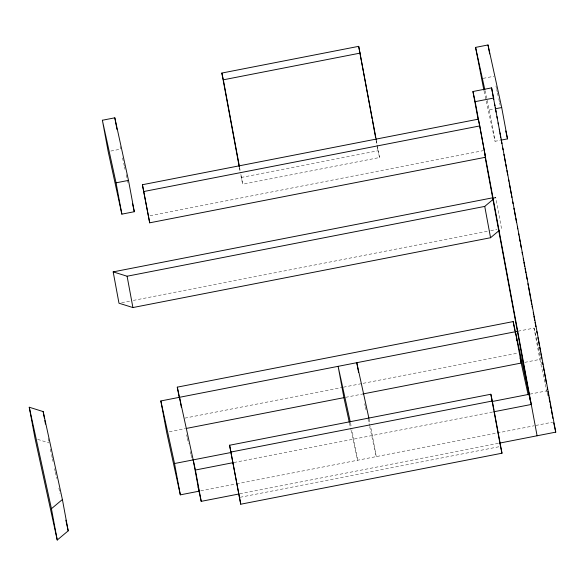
<?xml version="1.0" encoding="UTF-8"?>
<svg xmlns="http://www.w3.org/2000/svg" width="585" height="585" viewBox="0 0 585 585"><rect width="100%" height="100%" fill="white"/><g stroke="black" fill="none" stroke-linecap="round" stroke-linejoin="round"><path stroke-width="0.44" stroke-dasharray="2.92 2.19" d="M494.34 198.359L495.707 197.211L501.513 228.53L500.146 229.686M110.85 151.047L120.62 149.138L120.122 146.455M483.159 78.368L493.82 76.284M487.137 100.276L489.257 109.965L494.588 108.927M241.21 177.467L378.049 150.754L379.526 157.519L242.687 184.231L240.545 173.899M484.08 91.055L495.064 141.292L500.394 140.254M150.009 215.704L483.203 150.659M493.916 197.562L495.707 197.211M121.673 302.686L129.731 301.114M133.314 300.412L489.864 230.804M490.764 230.629L497.038 229.408M518.054 331.212L534.047 328.09L541.944 364.228M184.882 418.129L342.525 387.358M343.417 387.182L362.232 383.511M363.124 383.336L518.076 353.084M169.314 431.752L185.313 428.629M345.64 397.325L361.764 394.18M524.745 362.364L539.853 359.417L546.982 392.023M529.952 394.136L546.836 390.846M233.92 462.508L492.767 411.979M200.779 490.852L235.711 484.036M236.611 483.861L496.358 433.156M497.25 432.98L533.973 425.807M535.758 425.463L552.642 422.165M239.726 493.835L498.574 443.298M240.164 497.272L499.612 446.626M37.667 439.372L48.972 442.896M495.941 85.98L496.519 88.627M496.709 89.505L497.294 92.152M497.484 93.03L498.639 98.317M498.829 99.201L499.407 101.849M499.605 102.726L500.182 105.373M485.016 90.58L486.947 99.391M547.172 392.908L547.75 395.548M369.106 419.109L370.071 423.511M364.704 403.716L365.281 406.363M365.471 407.24L366.049 409.888M367.98 418.699L369.515 425.748M369.713 426.633L376.257 456.6L370.619 426.172M350.444 422.75L351.409 427.152M349.508 423.226L350.861 429.39M351.051 430.275L357.603 460.241L351.958 429.814M186.659 434.794L187.237 437.441M187.427 438.319L188.589 443.613M190.322 451.54L190.9 454.187M191.09 455.072L191.668 457.711M122.55 157.957L123.508 162.359M123.706 163.244L124.283 165.884M124.473 166.769L125.051 169.409M126.206 174.703L127.172 179.105M127.362 179.99L127.939 182.63M50.332 449.119L51.502 454.443M51.692 455.335L52.277 457.997M52.467 458.889L53.052 461.55M54.602 468.658L55.187 471.327M55.385 472.212L56.745 478.435M58.88 488.204L60.043 493.535M534.047 328.09L539.853 359.417M489.257 109.965L495.064 141.292M376.382 140.561L379.526 157.519M376.06 140.042L377.223 146.294M377.384 147.186L378.049 150.754M239.543 167.273L240.208 170.842M240.866 174.418L242.687 184.231M239.389 167.646L240.384 173.006M48.145 438.421L48.643 441.105"/><path stroke-width="0.88" d="M57.235 540.035L51.436 508.716L62.398 499.524L43.166 411.577L29.25 407.233L35.056 438.56L57.235 540.035L68.196 530.844L62.398 499.524M499.458 230.256L490.552 237.729L132.905 307.549L118.982 303.213L113.176 271.886L127.099 276.222L484.746 206.403L493.652 198.937M239.221 166.754L221.854 73.052L358.693 46.339L376.221 139.669M221.854 73.052L223.331 79.816L360.177 53.103M102.375 120.247L114.814 117.819L128.495 180.392L134.301 211.719L121.863 214.147L108.181 151.566L102.375 120.247L116.057 182.82L121.863 214.147M483.89 90.17L475.576 47.392L488.014 44.965L501.696 107.538L507.502 138.864L501.279 140.078M478.106 119.355L472.943 91.516L491.605 87.874L555.75 432.139L499.473 443.13M472.943 91.516L475.166 101.658L493.828 98.017M116.057 182.82L128.495 180.392M495.473 108.751L501.696 107.538M142.411 184.728L478.296 119.165L479.773 125.929L485.579 157.248L149.701 222.819L142.411 184.728L149.701 222.819M143.895 191.5L479.773 125.929M113.176 271.886L493.023 197.737M179.281 397.895L177.284 387.153L513.169 321.582L531.282 404.462L493.667 411.803M193.182 459.883L198.988 491.203L180.334 494.844L166.652 432.271L160.846 400.944L517.162 331.388M186.205 428.454L343.848 397.676M362.656 394.005L521.191 363.058L515.385 331.732M229.591 445.243L490.837 394.246L492.314 401.01L501.988 453.214L240.749 504.211L229.591 445.243L240.749 504.211M231.068 452.008L492.314 401.01M160.846 400.944L174.527 463.525L231.697 452.366M492.343 401.478L529.067 394.312M177.284 387.153L195.405 470.026L233.02 462.684M198.03 486.8L201.211 501.352L238.826 494.011M505.769 130.93L507.502 138.864M475.576 47.392L484.826 89.695M553.717 422.838L555.75 432.139M484.841 153.87L485.579 157.248M520.08 357.983L528.131 394.787M500.511 446.45L501.988 453.214M368.916 418.224L356.777 362.7L358.598 372.543M350.254 421.865L338.115 366.342L343.921 397.661L349.318 422.341M132.568 203.785L134.301 211.719M65.871 520.182L68.196 530.844M29.25 407.233L51.436 508.716M488.014 44.965L489.674 53.908M491.605 87.874L493.769 99.545M494.603 104.035L494.932 105.834M495.268 107.633L496.102 112.123M496.936 116.612L497.265 118.411M498.098 122.901L498.435 124.7M499.261 129.19L499.597 130.981M499.926 132.78L500.76 137.27M501.096 139.069L501.93 143.559M502.756 148.049L503.093 149.848M503.926 154.338L504.255 156.129M504.592 157.928L505.425 162.418M505.754 164.217L506.588 168.707M506.924 170.506L507.751 174.995M508.584 179.485L508.921 181.284M509.25 183.076L511.246 193.854M511.582 195.653L511.912 197.452M512.745 201.942L513.082 203.734M513.915 208.223L514.244 210.022M514.581 211.821L515.414 216.311M515.743 218.11L516.577 222.6M517.411 227.09L517.74 228.881M518.573 233.378L518.91 235.17M519.239 236.969L520.072 241.459M520.401 243.258L521.235 247.748M522.069 252.237L522.405 254.036M523.231 258.526L523.568 260.318M523.904 262.117L524.73 266.606M525.067 268.405L525.9 272.895M526.229 274.694L527.063 279.184M527.897 283.674L528.226 285.473M528.562 287.264L530.558 298.043M530.895 299.842L531.721 304.332M532.058 306.13L532.394 307.922M533.22 312.412L533.557 314.211M533.886 316.01L534.719 320.5M535.056 322.298L535.889 326.788M536.716 331.278L537.052 333.07M537.886 337.567L538.215 339.358M538.551 341.157L539.385 345.647M539.714 347.446L540.547 351.936M540.884 353.735L541.71 358.225M542.544 362.715L542.88 364.506M543.209 366.305L544.043 370.795M544.379 372.594L545.205 377.084M545.542 378.883L546.375 383.372M547.209 387.862L547.538 389.661M547.874 391.453L548.723 396.038M549.037 397.741L549.885 402.304M550.2 404.03L551.041 408.571M551.37 410.319L552.203 414.831M552.533 416.6L552.869 418.414M475.166 101.658L537.088 435.781M485.097 157.08L530.229 400.579M513.169 321.582L514.829 330.532M515.158 332.324L515.487 334.115M516.321 338.591L516.65 340.382M484.746 206.403L490.552 237.729M490.837 394.246L493.784 410.173M494.113 411.942L500.343 445.565M358.693 46.339L363.329 71.326M363.658 73.11L372.097 118.623M372.426 120.408L375.57 137.365M223.331 79.816L239.375 166.381M195.405 470.026L201.211 501.352M179.507 397.303L181.328 407.145M114.814 117.819L116.971 129.453M174.527 463.525L180.334 494.844M127.099 276.222L132.905 307.549M43.166 411.577L44.497 418.736M44.826 420.52L45.491 424.103"/></g></svg>
